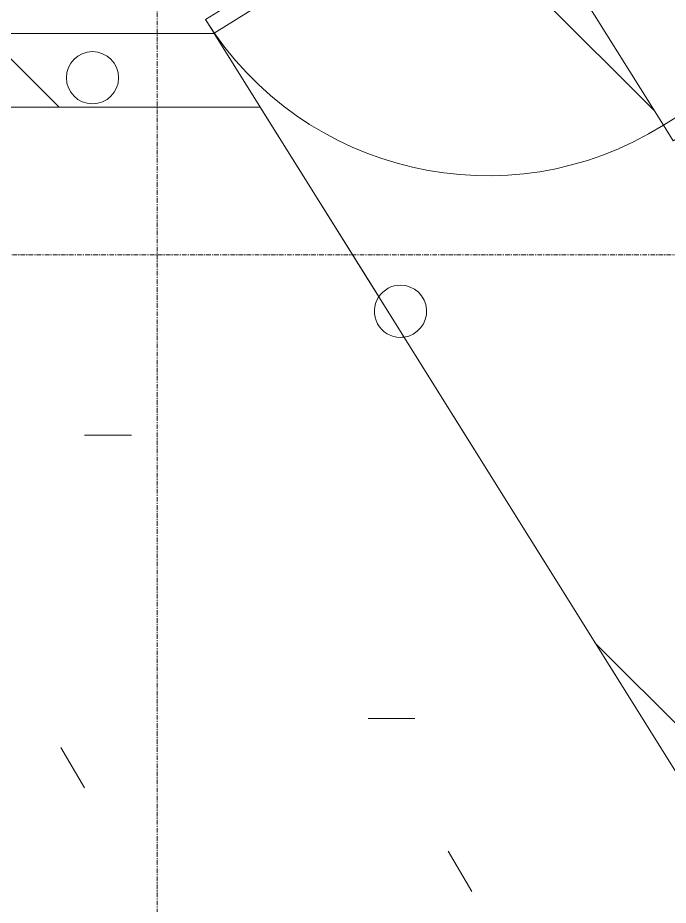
# Model space of a CAD drawing. Header units: inches. Extents: x 3268 to 7018, y 976 to 6708.
# Drawn here: x 4539.4 to 4609.9, y 5048.7 to 5144.8 of the extents above; entities that cross this region are included whole.
import ezdxf

# ---------------------------------------------------------------- set-up
doc = ezdxf.new("R2010")
doc.units = ezdxf.units.IN
doc.header["$MEASUREMENT"] = 0
doc.linetypes.add('Grid Line 1_2_', pattern=[0.875, 0.5, -0.125, 0.125, -0.125])
for name, color, linetype, lineweight in [('A-DETL', 90, 'Continuous', 9), ('A-DETL-GENF', 92, 'Continuous', 9), ('A-DOOR', 31, 'Continuous', 9), ('A-DOOR-FRAM', 31, 'Continuous', 9), ('A-FLOR', 192, 'Continuous', 9), ('A-FLOR-PATT', 8, 'Continuous', 15), ('A-GENM', 13, 'Continuous', 9), ('S-GRID', 1, 'Continuous', 9)]:
    doc.layers.add(name, color=color, linetype=linetype, lineweight=lineweight)

# ---------------------------------------------------------------- blocks, each defined once
blk = doc.blocks.new('Single_Flush_HM Door_HM Frame - 36_ x 96_-10747681-Overall Retail Plan Opt 2')
at = {"layer": 'A-DOOR'}
for p, q in [((16.25, 39.8125), (18, 39.8125)), ((16.25, 3.8125), (16.25, 39.8125)), ((18, 3.8125), (18, 39.8125)), ((16.25, 3.8125), (18, 3.8125))]:
    blk.add_line(p, q, dxfattribs=at)
blk.add_arc((18, 3.8125), 36, 90, 180, dxfattribs=at)
at = {"layer": 'A-DOOR-FRAM'}
for p, q in [((-18, 3.8125), (-20, 3.8125)), ((-20, 3.8125), (-20, -3.8125)), ((-18, -3.8125), (-18, 3.8125)), ((20, 3.8125), (18, 3.8125)), ((18, 3.8125), (18, -3.8125)), ((20, -3.8125), (20, 3.8125)), ((-20, -3.8125), (-18, -3.8125)), ((18, -3.8125), (20, -3.8125))]:
    blk.add_line(p, q, dxfattribs=at)
blk = doc.blocks.new('Bollard_1648 - Bollard_1648-6505479-Overall Retail Plan Opt 2')
at = {"layer": 'A-GENM'}
for start, end in [(90, 146.97016), (277.13505, 90), (146.97016, 270), (270, 277.13505)]:
    blk.add_arc((0, 0), 2.828, start, end, dxfattribs=at)
blk = doc.blocks.new('Bollard_1648 - Bollard_1648-V172-Overall Retail Plan Opt 2')
at = {"layer": 'A-GENM'}
for start, end in [(90, 270), (270, 90)]:
    blk.add_arc((0, 0), 2.828, start, end, dxfattribs=at)

msp = doc.modelspace()

# ---------------------------------------------------------------- hatches: boundary and pattern name
at = {"layer": 'A-DETL-GENF'}
h = msp.add_hatch(dxfattribs=at)
h.set_pattern_fill('FP_1', color=254, style=0, pattern_type=2)
h.set_pattern_definition([(0, (0, 0), (122.88, 30.72), [5.069, -87.091, 5.069, -87.091, -491.52]), (0, (0, 0), (122.88, 30.72), [-184.32, 5.069, -179.251, 5.069, -87.091, -215.04]), (0, (0, 0), (122.88, 30.72), [-460.8, 5.069, -56.371, 5.069, -148.531]), (120, (46.08, 15.36), (-88.0443, 91.0572), [5.069, -87.091, 5.069, -87.091, -491.52]), (120, (46.08, 15.36), (-88.0443, 91.0572), [-184.32, 5.069, -179.251, 5.069, -87.091, -215.04]), (120, (46.08, 15.36), (-88.0443, 91.0572), [-460.8, 5.069, -56.371, 5.069, -148.531]), (240, (61.44, 76.8), (-34.8357, -121.7772), [5.069, -87.091, 5.069, -87.091, -491.52]), (240, (61.44, 76.8), (-34.8357, -121.7772), [-184.32, 5.069, -179.251, 5.069, -87.091, -215.04]), (240, (61.44, 76.8), (-34.8357, -121.7772), [-460.8, 5.069, -56.371, 5.069, -148.531])])
h.paths.add_polyline_path([(4702.034, 4875.336), (4728.026, 4875.336), (4560.678, 5143.149), (4366.625, 5143.149), (4366.625, 5397.274), (4078.625, 5397.274), (4078.625, 5362.149), (4030.875, 5362.149), (4030.875, 5212.649), (4071.5, 5212.649), (4071.5, 5167.149), (4030.875, 5167.149), (4030.875, 4875.336), (4619.446, 4875.336)])
at = {"layer": 'A-FLOR-PATT', "lineweight": 9}
h = msp.add_hatch(dxfattribs=at)
h.set_pattern_fill('FP_14', color=256, style=0, pattern_type=2)
h.set_pattern_definition([(135, (0, 0), (-32.04961, -32.04961), [])])
h.paths.add_polyline_path([(5104.651, 4436.149), (5105.344, 4436.249), (5105.344, 4437.649), (5117.344, 4437.649), (5117.344, 4480.899), (5105.344, 4480.999), (5105.344, 4482.399), (5117.344, 4482.399), (5117.344, 4485.149), (4766.5, 4485.149), (4766.5, 4881.699), (4580.633, 5179.149), (4062.5, 5179.149), (4062.5, 5167.149), (4023.875, 5167.149), (4023.875, 5404.274), (4038.5, 5404.274), (4038.5, 5418.337), (3998.5, 5418.337), (3998.5, 5143.149), (4023.875, 5143.149), (4023.875, 5135.149), (4565.677, 5135.149), (4578.55, 5114.547), (4578.876, 5115.035), (4579.794, 5115.649), (4580.973, 5115.845), (4581.959, 5115.649), (4582.876, 5115.035), (4583.49, 5114.118), (4583.705, 5113.035), (4583.49, 5111.953), (4582.876, 5111.035), (4581.959, 5110.422), (4581.262, 5110.207), (4730.5, 4871.376), (4730.5, 4436.149), (5091.557, 4436.149), (5091.93, 4437.469), (5092.813, 4438.35), (5094.102, 4438.562), (5095.053, 4438.475), (5095.065, 4438.477), (5096.274, 4437.602), (5096.679, 4436.149)])
h.paths.add_polyline_path([(5095.304, 4436.149), (5095.416, 4436.287), (5095.304, 4436.415), (5095.097, 4436.569), (5095.498, 4437.062), (5095.376, 4437.153), (5094.779, 4436.848), (5094.658, 4437.067), (5094.263, 4436.709), (5094.102, 4437.031), (5093.905, 4436.639), (5094.102, 4436.149), (5095.279, 4436.149)])
h.paths.add_polyline_path([(5093.727, 4436.508), (5093.885, 4436.709), (5093.678, 4436.709)])
h.paths.add_polyline_path([(5093.143, 4436.149), (5093.968, 4436.149), (5093.528, 4436.508), (5093.32, 4436.593), (5093.426, 4436.351), (5092.987, 4436.149)])
h.paths.add_polyline_path([(5095.279, 4436.162), (5095.097, 4436.335), (5095.304, 4436.415)])
h.paths.add_polyline_path([(5094.855, 4436.636), (5095.339, 4436.929), (5095.279, 4436.775), (5094.938, 4436.663)])
h.paths.add_polyline_path([(4547.5, 5135.514), (4546.418, 5135.729), (4545.438, 5136.436), (4544.887, 5137.26), (4544.672, 5138.343), (4544.887, 5139.425), (4545.5, 5140.343), (4546.418, 5140.956), (4547.5, 5141.171), (4548.583, 5140.956), (4549.5, 5140.343), (4550.113, 5139.425), (4550.329, 5138.343), (4550.113, 5137.26), (4549.275, 5136.192), (4548.583, 5135.729)])

# ---------------------------------------------------------------- linework, layer by layer
at = {"layer": 'A-DETL'}
for p, q in [((4560.678, 5143.149), (4366.625, 5143.149)), ((4728.026, 4875.336), (4560.678, 5143.149))]:
    msp.add_line(p, q, dxfattribs=at)
at = {"layer": 'A-FLOR'}
for p, q in [((4609.353, 5133.188), (4590.276, 5163.718)), ((4023.875, 5135.149), (4565.677, 5135.149)), ((4565.677, 5135.149), (4578.55, 5114.547)), ((4581.22, 5110.275), (4730.5, 4871.376))]:
    msp.add_line(p, q, dxfattribs=at)
at = {"layer": 'S-GRID', "linetype": 'Grid Line 1_2_'}
for p, q in [((4554.5, 3355.524), (4554.5, 6288.946)), ((6788.078, 5119.149), (4253.314, 5119.149))]:
    msp.add_line(p, q, dxfattribs=at)

# ---------------------------------------------------------------- block references
at = {"layer": 'A-DOOR', "rotation": 121.9999999999999}
msp.add_blockref('Single_Flush_HM Door_HM Frame - 36_ x 96_-10747681-Overall Retail Plan Opt 2', (4603.047, 5150.473), dxfattribs=at)
at = {"layer": 'A-GENM'}
for name, p in [('Bollard_1648 - Bollard_1648-V172-Overall Retail Plan Opt 2', (4547.5, 5138.343)), ('Bollard_1648 - Bollard_1648-6505479-Overall Retail Plan Opt 2', (4580.876, 5113.035))]:
    msp.add_blockref(name, p, dxfattribs=at)

doc.saveas('drawing.dxf')
